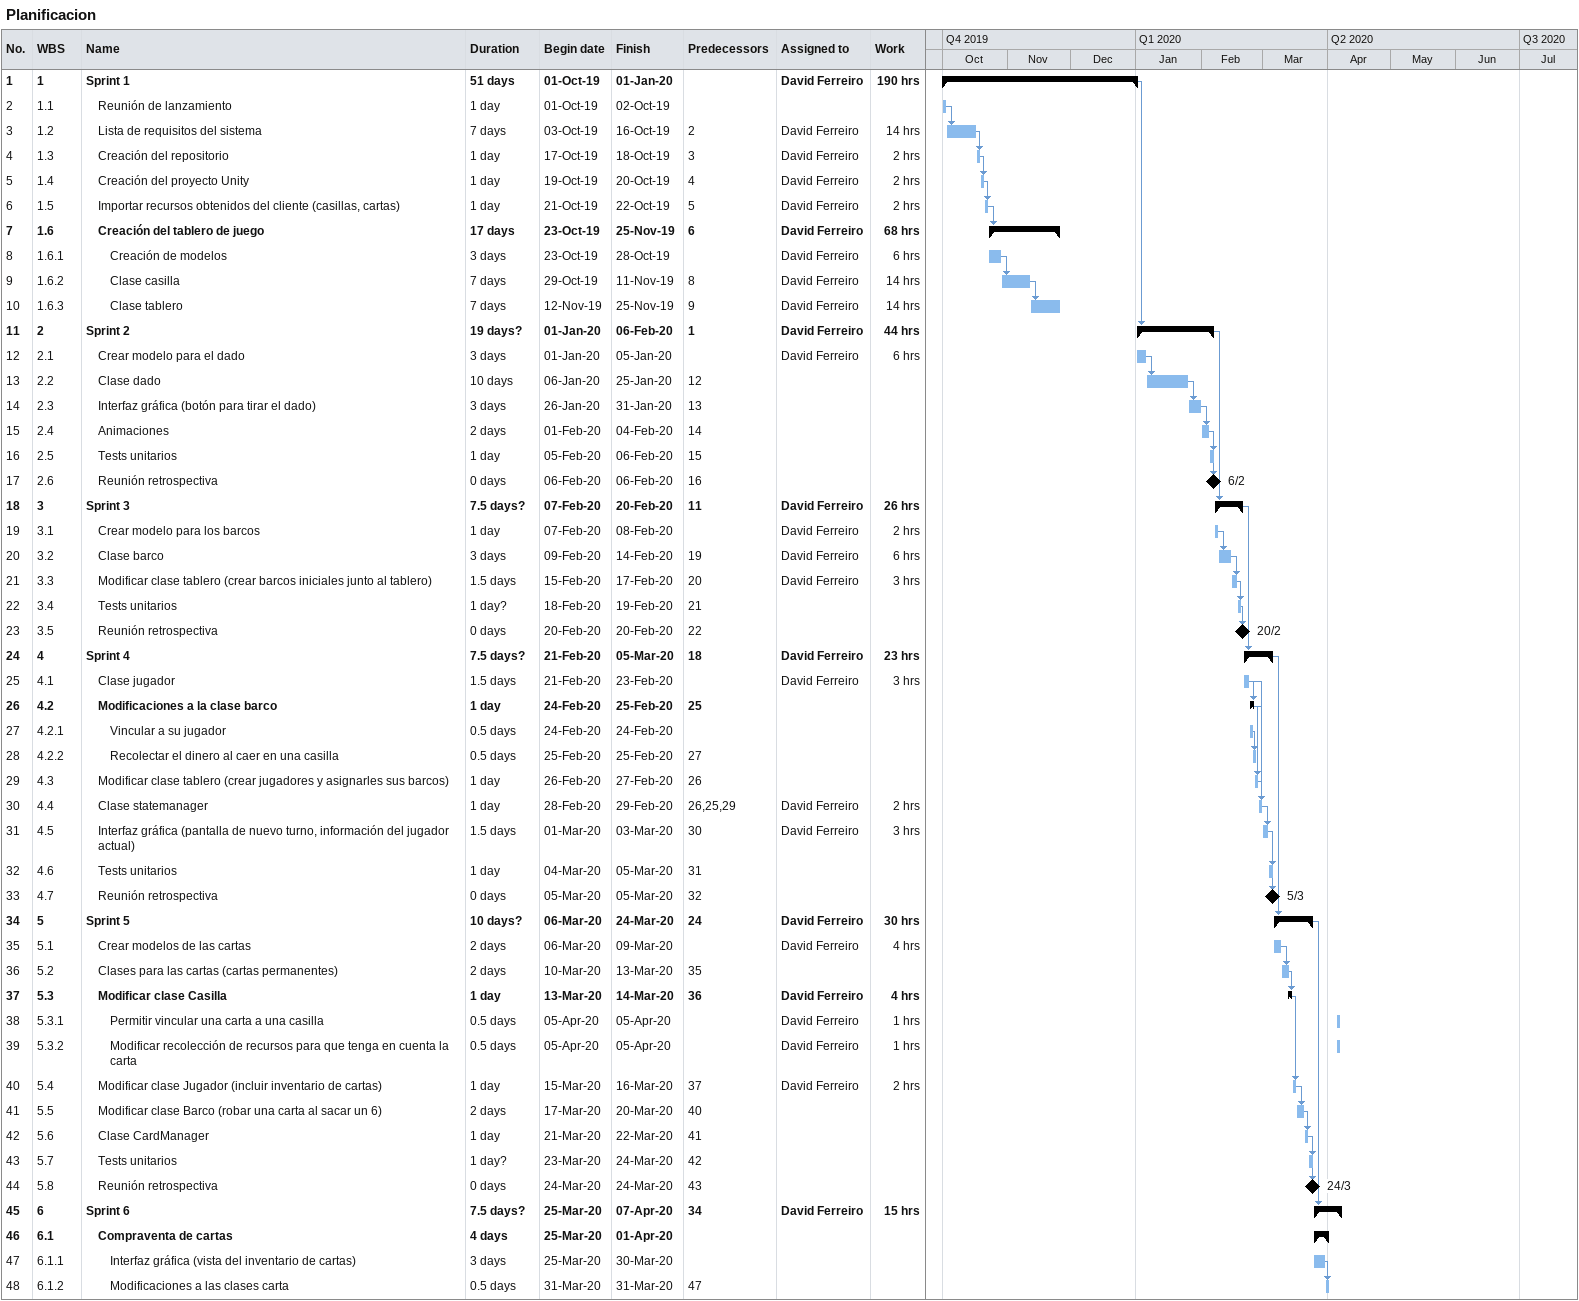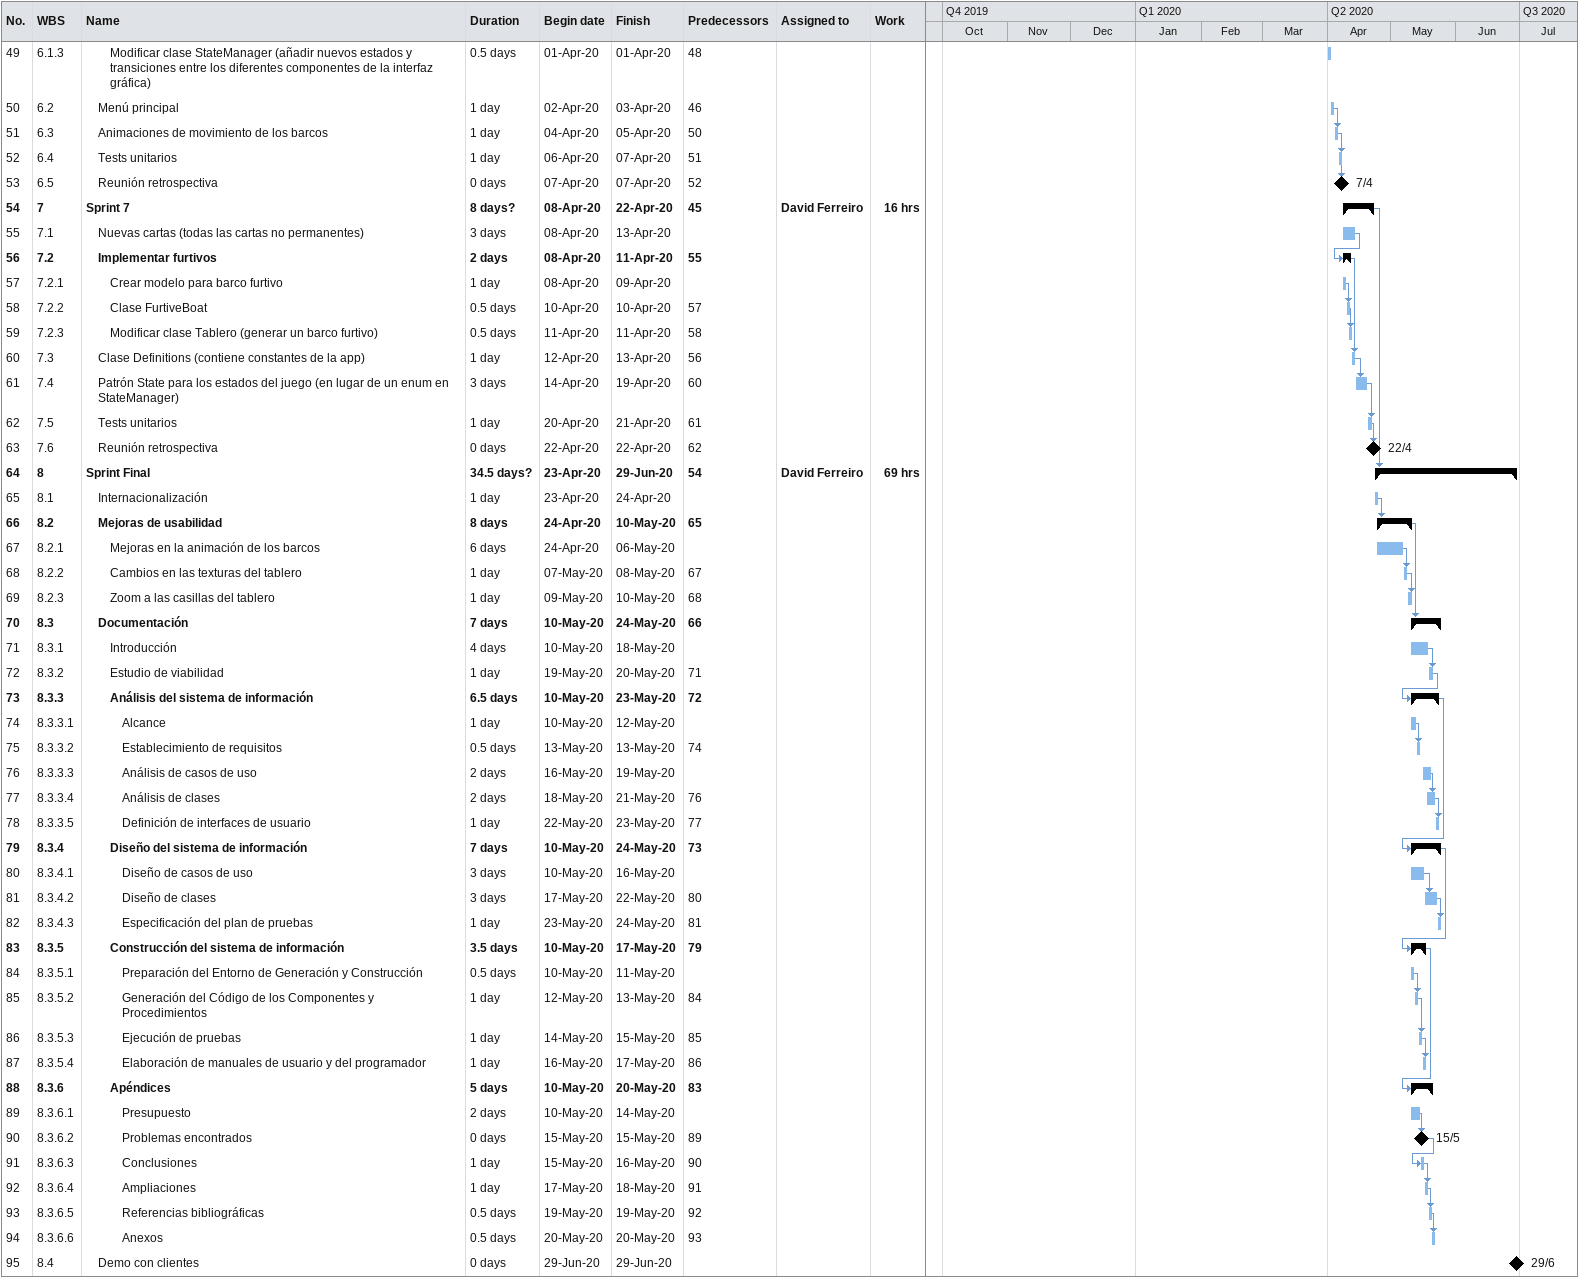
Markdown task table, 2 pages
Planificacion

| ID | WBS | Task | Duration | Start | Finish | Predecessors | Resources | Work (h) |
|---|---|---|---|---|---|---|---|---|
| 1 | 1 | **Sprint 1** | 51d | 2019-10-01 | 2020-01-01 |  | David Ferreiro | 190 |
| 2 | 1.1 | Reunión de lanzamiento | 1d | 2019-10-01 | 2019-10-02 |  |  |  |
| 3 | 1.2 | Lista de requisitos del sistema | 7d | 2019-10-03 | 2019-10-16 | 2 | David Ferreiro | 14 |
| 4 | 1.3 | Creación del repositorio | 1d | 2019-10-17 | 2019-10-18 | 3 | David Ferreiro | 2 |
| 5 | 1.4 | Creación del proyecto Unity | 1d | 2019-10-19 | 2019-10-20 | 4 | David Ferreiro | 2 |
| 6 | 1.5 | Importar recursos obtenidos del cliente (casillas, cartas) | 1d | 2019-10-21 | 2019-10-22 | 5 | David Ferreiro | 2 |
| 7 | 1.6 | **Creación del tablero de juego** | 17d | 2019-10-23 | 2019-11-25 | 6 | David Ferreiro | 68 |
| 8 | 1.6.1 | Creación de modelos | 3d | 2019-10-23 | 2019-10-28 |  | David Ferreiro | 6 |
| 9 | 1.6.2 | Clase casilla | 7d | 2019-10-29 | 2019-11-11 | 8 | David Ferreiro | 14 |
| 10 | 1.6.3 | Clase tablero | 7d | 2019-11-12 | 2019-11-25 | 9 | David Ferreiro | 14 |
| 11 | 2 | **Sprint 2** | 19d? | 2020-01-01 | 2020-02-06 | 1 | David Ferreiro | 44 |
| 12 | 2.1 | Crear modelo para el dado | 3d | 2020-01-01 | 2020-01-05 |  | David Ferreiro | 6 |
| 13 | 2.2 | Clase dado | 10d | 2020-01-06 | 2020-01-25 | 12 |  |  |
| 14 | 2.3 | Interfaz gráfica (botón para tirar el dado) | 3d | 2020-01-26 | 2020-01-31 | 13 |  |  |
| 15 | 2.4 | Animaciones | 2d | 2020-02-01 | 2020-02-04 | 14 |  |  |
| 16 | 2.5 | Tests unitarios | 1d | 2020-02-05 | 2020-02-06 | 15 |  |  |
| 17 | 2.6 | Reunión retrospectiva | 0d | 2020-02-06 | 2020-02-06 | 16 |  |  |
| 18 | 3 | **Sprint 3** | 7.5d? | 2020-02-07 | 2020-02-20 | 11 | David Ferreiro | 26 |
| 19 | 3.1 | Crear modelo para los barcos | 1d | 2020-02-07 | 2020-02-08 |  | David Ferreiro | 2 |
| 20 | 3.2 | Clase barco | 3d | 2020-02-09 | 2020-02-14 | 19 | David Ferreiro | 6 |
| 21 | 3.3 | Modificar clase tablero (crear barcos iniciales junto al tablero) | 1.5d | 2020-02-15 | 2020-02-17 | 20 | David Ferreiro | 3 |
| 22 | 3.4 | Tests unitarios | 1d? | 2020-02-18 | 2020-02-19 | 21 |  |  |
| 23 | 3.5 | Reunión retrospectiva | 0d | 2020-02-20 | 2020-02-20 | 22 |  |  |
| 24 | 4 | **Sprint 4** | 7.5d? | 2020-02-21 | 2020-03-05 | 18 | David Ferreiro | 23 |
| 25 | 4.1 | Clase jugador | 1.5d | 2020-02-21 | 2020-02-23 |  | David Ferreiro | 3 |
| 26 | 4.2 | **Modificaciones a la clase barco** | 1d | 2020-02-24 | 2020-02-25 | 25 |  |  |
| 27 | 4.2.1 | Vincular a su jugador | 0.5d | 2020-02-24 | 2020-02-24 |  |  |  |
| 28 | 4.2.2 | Recolectar el dinero al caer en una casilla | 0.5d | 2020-02-25 | 2020-02-25 | 27 |  |  |
| 29 | 4.3 | Modificar clase tablero (crear jugadores y asignarles sus barcos) | 1d | 2020-02-26 | 2020-02-27 | 26 |  |  |
| 30 | 4.4 | Clase statemanager | 1d | 2020-02-28 | 2020-02-29 | 26, 25, 29 | David Ferreiro | 2 |
| 31 | 4.5 | Interfaz gráfica (pantalla de nuevo turno, información del jugador actual) | 1.5d | 2020-03-01 | 2020-03-03 | 30 | David Ferreiro | 3 |
| 32 | 4.6 | Tests unitarios | 1d | 2020-03-04 | 2020-03-05 | 31 |  |  |
| 33 | 4.7 | Reunión retrospectiva | 0d | 2020-03-05 | 2020-03-05 | 32 |  |  |
| 34 | 5 | **Sprint 5** | 10d? | 2020-03-06 | 2020-03-24 | 24 | David Ferreiro | 30 |
| 35 | 5.1 | Crear modelos de las cartas | 2d | 2020-03-06 | 2020-03-09 |  | David Ferreiro | 4 |
| 36 | 5.2 | Clases para las cartas (cartas permanentes) | 2d | 2020-03-10 | 2020-03-13 | 35 |  |  |
| 37 | 5.3 | **Modificar clase Casilla** | 1d | 2020-03-13 | 2020-03-14 | 36 | David Ferreiro | 4 |
| 38 | 5.3.1 | Permitir vincular una carta a una casilla | 0.5d | 2020-04-05 | 2020-04-05 |  | David Ferreiro | 1 |
| 39 | 5.3.2 | Modificar recolección de recursos para que tenga en cuenta la carta | 0.5d | 2020-04-05 | 2020-04-05 |  | David Ferreiro | 1 |
| 40 | 5.4 | Modificar clase Jugador (incluir inventario de cartas) | 1d | 2020-03-15 | 2020-03-16 | 37 | David Ferreiro | 2 |
| 41 | 5.5 | Modificar clase Barco (robar una carta al sacar un 6) | 2d | 2020-03-17 | 2020-03-20 | 40 |  |  |
| 42 | 5.6 | Clase CardManager | 1d | 2020-03-21 | 2020-03-22 | 41 |  |  |
| 43 | 5.7 | Tests unitarios | 1d? | 2020-03-23 | 2020-03-24 | 42 |  |  |
| 44 | 5.8 | Reunión retrospectiva | 0d | 2020-03-24 | 2020-03-24 | 43 |  |  |
| 45 | 6 | **Sprint 6** | 7.5d? | 2020-03-25 | 2020-04-07 | 34 | David Ferreiro | 15 |
| 46 | 6.1 | **Compraventa de cartas** | 4d | 2020-03-25 | 2020-04-01 |  |  |  |
| 47 | 6.1.1 | Interfaz gráfica (vista del inventario de cartas) | 3d | 2020-03-25 | 2020-03-30 |  |  |  |
| 48 | 6.1.2 | Modificaciones a las clases carta | 0.5d | 2020-03-31 | 2020-03-31 | 47 |  |  |
| 49 | 6.1.3 | Modificar clase StateManager (añadir nuevos estados y transiciones entre los diferentes componentes de la interfaz gráfica) | 0.5d | 2020-04-01 | 2020-04-01 | 48 |  |  |
| 50 | 6.2 | Menú principal | 1d | 2020-04-02 | 2020-04-03 | 46 |  |  |
| 51 | 6.3 | Animaciones de movimiento de los barcos | 1d | 2020-04-04 | 2020-04-05 | 50 |  |  |
| 52 | 6.4 | Tests unitarios | 1d | 2020-04-06 | 2020-04-07 | 51 |  |  |
| 53 | 6.5 | Reunión retrospectiva | 0d | 2020-04-07 | 2020-04-07 | 52 |  |  |
| 54 | 7 | **Sprint 7** | 8d? | 2020-04-08 | 2020-04-22 | 45 | David Ferreiro | 16 |
| 55 | 7.1 | Nuevas cartas (todas las cartas no permanentes) | 3d | 2020-04-08 | 2020-04-13 |  |  |  |
| 56 | 7.2 | **Implementar furtivos** | 2d | 2020-04-08 | 2020-04-11 | 55 |  |  |
| 57 | 7.2.1 | Crear modelo para barco furtivo | 1d | 2020-04-08 | 2020-04-09 |  |  |  |
| 58 | 7.2.2 | Clase FurtiveBoat | 0.5d | 2020-04-10 | 2020-04-10 | 57 |  |  |
| 59 | 7.2.3 | Modificar clase Tablero (generar un barco furtivo) | 0.5d | 2020-04-11 | 2020-04-11 | 58 |  |  |
| 60 | 7.3 | Clase Definitions (contiene constantes de la app) | 1d | 2020-04-12 | 2020-04-13 | 56 |  |  |
| 61 | 7.4 | Patrón State para los estados del juego (en lugar de un enum en StateManager) | 3d | 2020-04-14 | 2020-04-19 | 60 |  |  |
| 62 | 7.5 | Tests unitarios | 1d | 2020-04-20 | 2020-04-21 | 61 |  |  |
| 63 | 7.6 | Reunión retrospectiva | 0d | 2020-04-22 | 2020-04-22 | 62 |  |  |
| 64 | 8 | **Sprint Final** | 34.5d? | 2020-04-23 | 2020-06-29 | 54 | David Ferreiro | 69 |
| 65 | 8.1 | Internacionalización | 1d | 2020-04-23 | 2020-04-24 |  |  |  |
| 66 | 8.2 | **Mejoras de usabilidad** | 8d | 2020-04-24 | 2020-05-10 | 65 |  |  |
| 67 | 8.2.1 | Mejoras en la animación de los barcos | 6d | 2020-04-24 | 2020-05-06 |  |  |  |
| 68 | 8.2.2 | Cambios en las texturas del tablero | 1d | 2020-05-07 | 2020-05-08 | 67 |  |  |
| 69 | 8.2.3 | Zoom a las casillas del tablero | 1d | 2020-05-09 | 2020-05-10 | 68 |  |  |
| 70 | 8.3 | **Documentación** | 7d | 2020-05-10 | 2020-05-24 | 66 |  |  |
| 71 | 8.3.1 | Introducción | 4d | 2020-05-10 | 2020-05-18 |  |  |  |
| 72 | 8.3.2 | Estudio de viabilidad | 1d | 2020-05-19 | 2020-05-20 | 71 |  |  |
| 73 | 8.3.3 | **Análisis del sistema de información** | 6.5d | 2020-05-10 | 2020-05-23 | 72 |  |  |
| 74 | 8.3.3.1 | Alcance | 1d | 2020-05-10 | 2020-05-12 |  |  |  |
| 75 | 8.3.3.2 | Establecimiento de requisitos | 0.5d | 2020-05-13 | 2020-05-13 | 74 |  |  |
| 76 | 8.3.3.3 | Análisis de casos de uso | 2d | 2020-05-16 | 2020-05-19 |  |  |  |
| 77 | 8.3.3.4 | Análisis de clases | 2d | 2020-05-18 | 2020-05-21 | 76 |  |  |
| 78 | 8.3.3.5 | Definición de interfaces de usuario | 1d | 2020-05-22 | 2020-05-23 | 77 |  |  |
| 79 | 8.3.4 | **Diseño del sistema de información** | 7d | 2020-05-10 | 2020-05-24 | 73 |  |  |
| 80 | 8.3.4.1 | Diseño de casos de uso | 3d | 2020-05-10 | 2020-05-16 |  |  |  |
| 81 | 8.3.4.2 | Diseño de clases | 3d | 2020-05-17 | 2020-05-22 | 80 |  |  |
| 82 | 8.3.4.3 | Especificación del plan de pruebas | 1d | 2020-05-23 | 2020-05-24 | 81 |  |  |
| 83 | 8.3.5 | **Construcción del sistema de información** | 3.5d | 2020-05-10 | 2020-05-17 | 79 |  |  |
| 84 | 8.3.5.1 | Preparación del Entorno de Generación y Construcción | 0.5d | 2020-05-10 | 2020-05-11 |  |  |  |
| 85 | 8.3.5.2 | Generación del Código de los Componentes y Procedimientos | 1d | 2020-05-12 | 2020-05-13 | 84 |  |  |
| 86 | 8.3.5.3 | Ejecución de pruebas | 1d | 2020-05-14 | 2020-05-15 | 85 |  |  |
| 87 | 8.3.5.4 | Elaboración de manuales de usuario y del programador | 1d | 2020-05-16 | 2020-05-17 | 86 |  |  |
| 88 | 8.3.6 | **Apéndices** | 5d | 2020-05-10 | 2020-05-20 | 83 |  |  |
| 89 | 8.3.6.1 | Presupuesto | 2d | 2020-05-10 | 2020-05-14 |  |  |  |
| 90 | 8.3.6.2 | Problemas encontrados | 0d | 2020-05-15 | 2020-05-15 | 89 |  |  |
| 91 | 8.3.6.3 | Conclusiones | 1d | 2020-05-15 | 2020-05-16 | 90 |  |  |
| 92 | 8.3.6.4 | Ampliaciones | 1d | 2020-05-17 | 2020-05-18 | 91 |  |  |
| 93 | 8.3.6.5 | Referencias bibliográficas | 0.5d | 2020-05-19 | 2020-05-19 | 92 |  |  |
| 94 | 8.3.6.6 | Anexos | 0.5d | 2020-05-20 | 2020-05-20 | 93 |  |  |
| 95 | 8.4 | Demo con clientes | 0d | 2020-06-29 | 2020-06-29 |  |  |  |
